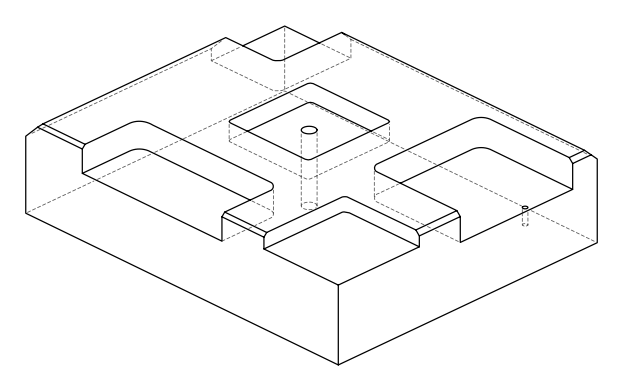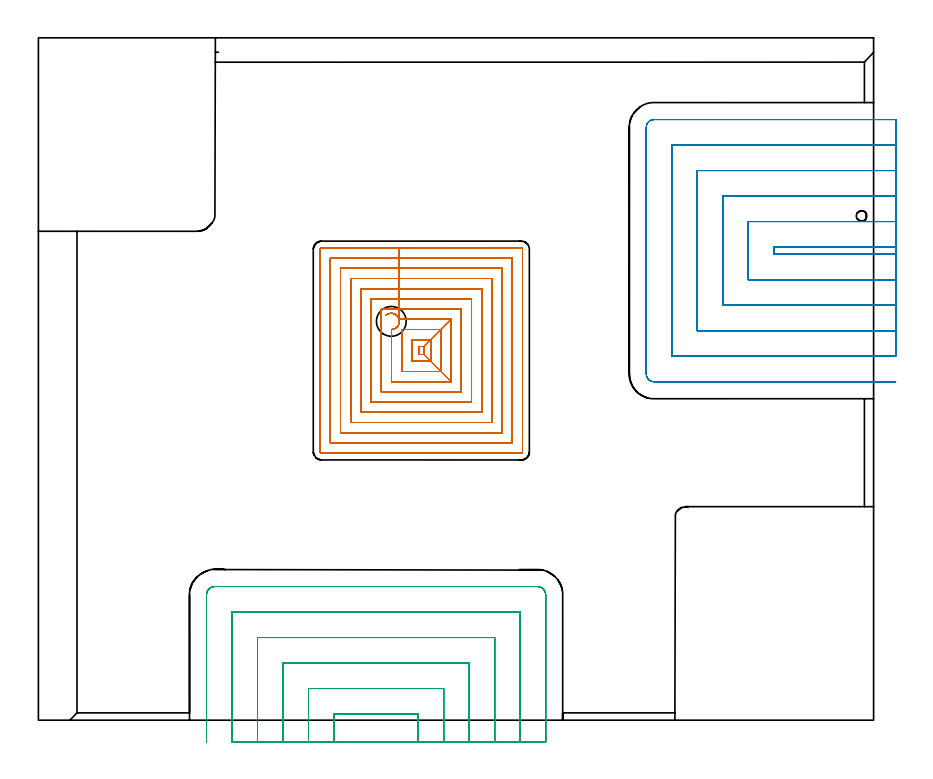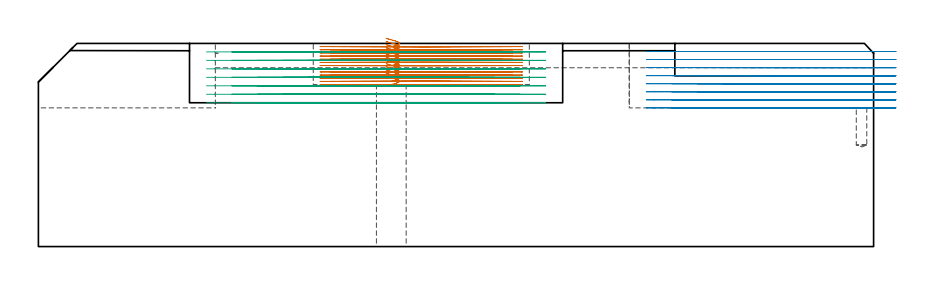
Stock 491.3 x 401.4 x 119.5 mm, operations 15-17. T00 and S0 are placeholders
(PLAN: 17 operations, 9 tool changes, 240.8 min)
(1 SPOT_DRILL | STEP1HOLE | NXT0321_9005460120000 | 0.05 min | 2907 mm3)
(2 SPOT_DRILL_1 | STEP1POCKET | NXT0321_9005460120000 | 0.04 min | 4141 mm3)
(3 DRILL_BLIND_HOLE_INTO_CENTER | STEP1HOLE | NXT0301_033 | 0.05 min | 186 mm3)
(4 GUN_DRILL_THROUGH_HOLE | STEP1HOLE | UGT0307_003 | 0.52 min | 3348 mm3)
(5 SPADE_DRILL_TO_ENLARGE_THROUGH_HOLE | STEP1HOLE | UGT0306_008 | 0.42 min | 22235 mm3)
(6 DRILL_BLIND_HOLE_INTO_CENTER_1 | STEP1POCKET | NXT0301_033 | 0.11 min | 675 mm3)
(7 AREA_MILL | FG_CHAMFER_SURFACE | UGT0205_001 | 1.26 min | 704 mm3)
(8 AREA_MILL_1 | FG_CHAMFER_SURFACE_1 | UGT0205_001 | 1.21 min | 1032 mm3)
(9 AREA_MILL_2 | FG_CHAMFER_SURFACE_2 | UGT0205_001 | 20.87 min | 76143 mm3)
(10 AREA_MILL_3 | FG_CHAMFER_SURFACE_3 | UGT0205_001 | 1.22 min | 662 mm3)
(11 AREA_MILL_4 | FG_CHAMFER_SURFACE_4 | UGT0205_001 | 18.71 min | 40322 mm3)
(12 AREA_MILL_5 | FG_CHAMFER_SURFACE_5 | UGT0205_001 | 0.62 min | 419 mm3)
(13 MILL_CORNER_NOTCH_RECTANGULAR | CORNER_NOTCH_RECTANGULAR | UGT0201_094 | Follow Part, ap 5, ae 75% | 16.51 min | 445218 mm3)
(14 MILL_CORNER_NOTCH_RECTANGULAR_1 | CORNER_NOTCH_RECTANGULAR_1 | NXT0201_011 | Follow Part, ap 3, ae 75% | 27.91 min | 280183 mm3)
(15 MILL_RECTANGULAR_POCKET | POCKET_RECTANGULAR_STRAIGHT | NXT0201_009 | Follow Part, ap 2, ae 75% | 71.96 min | 389629 mm3)
(16 MILL_SLOT | SLOT_PARTIAL_RECTANGULAR | UGT0201_094 | Follow Part, ap 5, ae 75% | 41.82 min | 941056 mm3)
(17 MILL_SLOT_1 | SLOT_PARTIAL_RECTANGULAR_1 | UGT0201_094 | Follow Part, ap 5, ae 75% | 37.5 min | 675445 mm3)
(TOOL NXT0321_9005460120000 | NC Spot Drill, 142deg, 12mm, Carbide, Uncoated | D12 PA142 FL30 Z2)
(TOOL NXT0301_033 | Carbide Drill 6.2mm [860.1-0620-031A1-MM 2214] | D6.2 PA140 FL53 Z2)
(TOOL UGT0307_003 | Gun Drill 7 mm | D7 PA130 FL24 Z1)
(TOOL UGT0306_008 | Spade Drill 17.5mm | D17.5 PA132 FL10 Z2)
(TOOL UGT0205_001 | Chamfer Mill 20 x 3 x 45 deg. | D20 FL50 Z2)
(TOOL UGT0201_094 | End mill 20 mm | D20 FL38 Z4)
(TOOL NXT0201_011 | ENDMILL 12mm [2P460-1200-NA 1630] | D12 FL38 Z6)
(TOOL NXT0201_009 | ENDMILL 8mm [2P460-0800-NA 1630] | D8 FL26 Z6)
(OP 15 MILL_RECTANGULAR_POCKET)
G17 G21 G94 G90
T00 M6
G54
G17 G0 G90 X204.539 Y238.215 S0 M3
G43 Z129.5 H1
Z122.5
G94 G1 X204.972 Y238.564 Z122.351 F250.
X205.24 Y238.72 Z122.268
X205.855 Y239.011 Z122.085
X206.073 Y239.097 Z122.023
X206.298 Y239.161 Z121.96
X206.594 Y239.246 Z121.878
X207.418 Y239.35 Z121.655
X208.247 Y239.309 Z121.433
X209.057 Y239.124 Z121.21
X209.822 Y238.801 Z120.987
X210.084 Y238.64 Z120.905
X210.714 Y238.184 Z120.697
X210.748 Y238.154 Z120.685
X211.222 Y237.67 Z120.503
X211.24 Y237.648 Z120.495
X211.698 Y236.991 Z120.281
X211.853 Y236.724 Z120.198
X212.129 Y236.039 Z120.
X212.296 Y235.319 Z119.802
X212.35 Y234.582 Z119.604
X212.29 Y233.846 Z119.406
X212.117 Y233.127 Z119.208
X211.864 Y232.503 Z119.028
X211.71 Y232.235 Z118.945
X211.312 Y231.641 Z118.753
X211.195 Y231.499 Z118.704
X210.857 Y231.147 Z118.573
X210.678 Y230.987 Z118.509
X210.162 Y230.604 Z118.337
X209.555 Y230.278 Z118.152
X209.273 Y230.151 Z118.069
X208.673 Y229.971 Z117.901
X208.055 Y229.87 Z117.734
X207.7 Y229.859 Z117.638
Y199.1 F500.
X242.8
Y235.8
X226.8 Y219.8
X223.7
Y215.1
X226.8
Y219.8
X230.8 Y223.8
X219.7
Y211.1
X230.8
Y223.8
X236.8 Y229.8
X213.7
Y205.1
X236.8
Y229.8
X242.8 Y235.8
X212.187
Y241.8
X201.7
Y193.1
X248.8
Y241.8
X212.187
Y247.8
X195.7
Y187.1
X254.8
Y247.8
X212.187
Y253.8
X189.7
Y181.1
X260.8
Y253.8
X212.187
Y259.8
X183.7
Y175.1
X266.8
Y259.8
X212.187
Y265.8
X177.7
Y169.1
X272.8
Y265.8
X212.187
Y271.8
X171.7
Y163.1
X278.8
Y271.8
X212.187
Y277.8
X166.4
G3 X165.7 Y277.1 R0.7
G1 Y157.8
G3 X166.4 Y157.1 R0.7
G1 X284.1
G3 X284.8 Y157.8 R0.7
G1 Y277.1
G3 X284.1 Y277.8 R0.7
G1 X212.187
X211.187
G0 X204.539 Y238.215 Z120.638
G1 X204.972 Y238.564 Z120.489 F250.
X205.24 Y238.72 Z120.406
X205.855 Y239.011 Z120.224
X206.142 Y239.124 Z120.141
X206.879 Y239.298 Z119.938
X207.636 Y239.353 Z119.735
X208.391 Y239.287 Z119.532
X209.126 Y239.101 Z119.329
X209.822 Y238.801 Z119.126
X210.084 Y238.64 Z119.043
X210.714 Y238.184 Z118.835
X210.748 Y238.154 Z118.823
X211.222 Y237.67 Z118.641
X211.24 Y237.648 Z118.634
X211.698 Y236.991 Z118.419
X211.834 Y236.757 Z118.347
X211.942 Y236.51 Z118.274
X212.065 Y236.227 Z118.192
X212.267 Y235.489 Z117.986
X212.349 Y234.727 Z117.781
X212.307 Y233.963 Z117.576
X212.144 Y233.215 Z117.371
X211.863 Y232.502 Z117.166
X211.709 Y232.234 Z117.083
X211.311 Y231.64 Z116.891
X211.195 Y231.499 Z116.842
X210.857 Y231.147 Z116.712
X210.678 Y230.987 Z116.647
X210.162 Y230.604 Z116.475
X209.555 Y230.278 Z116.29
X209.273 Y230.151 Z116.208
X208.651 Y229.966 Z116.034
X208.009 Y229.866 Z115.86
X207.7 Y229.859 Z115.777
Y199.1 F500.
X242.8
Y235.8
X226.8 Y219.8
X223.7
Y215.1
X226.8
Y219.8
X230.8 Y223.8
X219.7
Y211.1
X230.8
Y223.8
X236.8 Y229.8
X213.7
Y205.1
X236.8
Y229.8
X242.8 Y235.8
X212.187
Y241.8
X201.7
Y193.1
X248.8
Y241.8
X212.187
Y247.8
X195.7
Y187.1
X254.8
Y247.8
X212.187
Y253.8
X189.7
Y181.1
X260.8
Y253.8
X212.187
Y259.8
X183.7
Y175.1
X266.8
Y259.8
X212.187
Y265.8
X177.7
Y169.1
X272.8
Y265.8
X212.187
Y271.8
X171.7
Y163.1
X278.8
Y271.8
X212.187
Y277.8
X166.4
G3 X165.7 Y277.1 R0.7
G1 Y157.8
G3 X166.4 Y157.1 R0.7
G1 X284.1
G3 X284.8 Y157.8 R0.7
G1 Y277.1
G3 X284.1 Y277.8 R0.7
G1 X212.187
X211.187
G0 X204.539 Y238.215 Z118.777
G1 X204.972 Y238.564 Z118.628 F250.
X205.24 Y238.72 Z118.545
X205.855 Y239.011 Z118.362
X206.142 Y239.124 Z118.28
X206.915 Y239.304 Z118.067
X207.707 Y239.352 Z117.855
X208.496 Y239.268 Z117.642
X208.794 Y239.19 Z117.559
X209.092 Y239.113 Z117.477
X209.826 Y238.798 Z117.263
X210.088 Y238.637 Z117.18
X210.714 Y238.184 Z116.973
X210.748 Y238.154 Z116.961
X211.222 Y237.67 Z116.78
X211.24 Y237.648 Z116.772
X211.698 Y236.991 Z116.558
X211.834 Y236.757 Z116.485
X211.942 Y236.509 Z116.412
X212.066 Y236.226 Z116.33
X212.268 Y235.488 Z116.125
X212.349 Y234.726 Z115.919
X212.307 Y233.962 Z115.714
X212.144 Y233.214 Z115.509
X211.863 Y232.502 Z115.304
X211.709 Y232.234 Z115.221
X211.311 Y231.64 Z115.03
X211.195 Y231.499 Z114.981
X210.857 Y231.147 Z114.85
X210.678 Y230.987 Z114.786
X210.162 Y230.604 Z114.614
X209.555 Y230.278 Z114.429
X209.273 Y230.151 Z114.346
X208.651 Y229.966 Z114.172
X208.009 Y229.866 Z113.998
X207.7 Y229.859 Z113.915
Y199.1 F500.
X242.8
Y235.8
X226.8 Y219.8
X223.7
Y215.1
X226.8
Y219.8
X230.8 Y223.8
X219.7
Y211.1
X230.8
Y223.8
X236.8 Y229.8
X213.7
Y205.1
X236.8
Y229.8
X242.8 Y235.8
X212.187
Y241.8
X201.7
Y193.1
X248.8
Y241.8
X212.187
Y247.8
X195.7
Y187.1
X254.8
Y247.8
X212.187
Y253.8
X189.7
Y181.1
X260.8
Y253.8
X212.187
Y259.8
X183.7
Y175.1
X266.8
Y259.8
X212.187
Y265.8
X177.7
Y169.1
X272.8
Y265.8
X212.187
Y271.8
X171.7
Y163.1
X278.8
Y271.8
X212.187
Y277.8
X166.4
G3 X165.7 Y277.1 R0.7
G1 Y157.8
G3 X166.4 Y157.1 R0.7
G1 X284.1
G3 X284.8 Y157.8 R0.7
G1 Y277.1
G3 X284.1 Y277.8 R0.7
G1 X212.187
X211.187
G0 X204.539 Y238.215 Z116.915
G1 X204.972 Y238.564 Z116.766 F250.
X205.24 Y238.72 Z116.683
X205.854 Y239.01 Z116.501
X206.14 Y239.124 Z116.419
X206.9 Y239.302 Z116.21
X207.678 Y239.353 Z116.001
X207.985 Y239.328 Z115.918
X208.292 Y239.303 Z115.836
X209.081 Y239.116 Z115.619
X209.826 Y238.798 Z115.401
X210.088 Y238.637 Z115.319
X210.714 Y238.184 Z115.112
X210.748 Y238.154 Z115.1
X211.222 Y237.67 Z114.918
X211.24 Y237.648 Z114.911
X211.698 Y236.991 Z114.696
X211.829 Y236.765 Z114.626
X211.935 Y236.525 Z114.556
X212.06 Y236.243 Z114.473
X212.265 Y235.501 Z114.267
X212.349 Y234.736 Z114.061
X212.308 Y233.968 Z113.854
X212.144 Y233.216 Z113.648
X211.862 Y232.5 Z113.442
X211.708 Y232.232 Z113.359
X211.312 Y231.641 Z113.169
X211.195 Y231.499 Z113.119
X210.857 Y231.147 Z112.989
X210.678 Y230.987 Z112.924
X210.162 Y230.604 Z112.752
X209.557 Y230.279 Z112.568
X209.274 Y230.152 Z112.485
X208.652 Y229.966 Z112.311
X208.009 Y229.866 Z112.137
X207.7 Y229.859 Z112.054
Y199.1 F500.
X242.8
Y235.8
X226.8 Y219.8
X223.7
Y215.1
X226.8
Y219.8
X230.8 Y223.8
X219.7
Y211.1
X230.8
Y223.8
X236.8 Y229.8
X213.7
Y205.1
X236.8
Y229.8
X242.8 Y235.8
X212.187
Y241.8
X201.7
Y193.1
X248.8
Y241.8
X212.187
Y247.8
X195.7
Y187.1
X254.8
Y247.8
X212.187
Y253.8
X189.7
Y181.1
X260.8
Y253.8
X212.187
Y259.8
X183.7
Y175.1
X266.8
Y259.8
X212.187
Y265.8
X177.7
Y169.1
X272.8
Y265.8
X212.187
Y271.8
X171.7
Y163.1
X278.8
Y271.8
X212.187
Y277.8
X166.4
G3 X165.7 Y277.1 R0.7
G1 Y157.8
G3 X166.4 Y157.1 R0.7
G1 X284.1
G3 X284.8 Y157.8 R0.7
G1 Y277.1
G3 X284.1 Y277.8 R0.7
G1 X212.187
X211.187
G0 X204.539 Y238.215 Z115.054
G1 X204.972 Y238.564 Z114.905 F250.
X205.24 Y238.72 Z114.822
X205.854 Y239.01 Z114.64
X206.096 Y239.106 Z114.57
X206.346 Y239.175 Z114.501
X206.643 Y239.256 Z114.418
X207.444 Y239.351 Z114.202
X208.25 Y239.309 Z113.986
X209.037 Y239.13 Z113.769
X209.324 Y239.018 Z113.687
X209.611 Y238.906 Z113.604
X209.824 Y238.8 Z113.541
X210.086 Y238.638 Z113.458
X210.714 Y238.184 Z113.25
X210.747 Y238.156 Z113.239
X211.229 Y237.662 Z113.054
X211.24 Y237.648 Z113.049
X211.698 Y236.991 Z112.835
X211.832 Y236.759 Z112.763
X211.94 Y236.514 Z112.691
X212.064 Y236.231 Z112.608
X212.267 Y235.492 Z112.403
X212.349 Y234.73 Z112.197
X212.308 Y233.964 Z111.992
X212.144 Y233.215 Z111.786
X211.863 Y232.502 Z111.581
X211.71 Y232.234 Z111.498
X211.312 Y231.641 Z111.307
X211.195 Y231.499 Z111.258
X210.857 Y231.147 Z111.127
X210.678 Y230.987 Z111.063
X210.162 Y230.604 Z110.89
X209.557 Y230.279 Z110.706
X209.274 Y230.152 Z110.624
X208.652 Y229.966 Z110.449
X208.009 Y229.866 Z110.275
X207.7 Y229.859 Z110.192
Y199.1 F500.
X242.8
Y235.8
X226.8 Y219.8
X223.7
Y215.1
X226.8
Y219.8
X230.8 Y223.8
X219.7
Y211.1
X230.8
Y223.8
X236.8 Y229.8
X213.7
Y205.1
X236.8
Y229.8
X242.8 Y235.8
X212.187
Y241.8
X201.7
Y193.1
X248.8
Y241.8
X212.187
Y247.8
X195.7
Y187.1
X254.8
Y247.8
X212.187
Y253.8
X189.7
Y181.1
X260.8
Y253.8
X212.187
Y259.8
X183.7
Y175.1
X266.8
Y259.8
X212.187
Y265.8
X177.7
Y169.1
X272.8
Y265.8
X212.187
Y271.8
X171.7
Y163.1
X278.8
Y271.8
X212.187
Y277.8
X166.4
G3 X165.7 Y277.1 R0.7
G1 Y157.8
G3 X166.4 Y157.1 R0.7
G1 X284.1
G3 X284.8 Y157.8 R0.7
G1 Y277.1
G3 X284.1 Y277.8 R0.7
G1 X212.187
X211.187
G0 X204.54 Y238.215 Z113.192
G1 X204.972 Y238.564 Z113.043 F250.
X205.24 Y238.72 Z112.96
X205.855 Y239.011 Z112.778
X206.142 Y239.124 Z112.695
X206.879 Y239.298 Z112.492
X207.636 Y239.353 Z112.289
X208.391 Y239.287 Z112.086
X209.126 Y239.101 Z111.883
X209.822 Y238.801 Z111.68
X210.084 Y238.64 Z111.597
X210.714 Y238.184 Z111.389
X210.747 Y238.156 Z111.377
X211.229 Y237.662 Z111.192
X211.24 Y237.648 Z111.188
X211.698 Y236.991 Z110.973
X211.853 Y236.724 Z110.89
X212.126 Y236.049 Z110.695
X212.293 Y235.341 Z110.5
X212.35 Y234.615 Z110.305
X212.297 Y233.889 Z110.11
X212.133 Y233.179 Z109.915
X211.864 Y232.503 Z109.72
X211.71 Y232.235 Z109.637
X211.312 Y231.641 Z109.446
X211.195 Y231.499 Z109.396
X210.857 Y231.147 Z109.265
X210.678 Y230.987 Z109.201
X210.162 Y230.604 Z109.029
X209.555 Y230.278 Z108.844
X209.273 Y230.151 Z108.761
X208.651 Y229.966 Z108.588
X208.009 Y229.866 Z108.414
X207.7 Y229.859 Z108.331
Y199.1 F500.
X242.8
Y235.8
X226.8 Y219.8
X223.7
Y215.1
X226.8
Y219.8
X230.8 Y223.8
X219.7
Y211.1
X230.8
Y223.8
X236.8 Y229.8
X213.7
Y205.1
X236.8
Y229.8
X242.8 Y235.8
X212.187
Y241.8
X201.7
Y193.1
X248.8
Y241.8
X212.187
Y247.8
X195.7
Y187.1
X254.8
Y247.8
X212.187
Y253.8
X189.7
Y181.1
X260.8
Y253.8
X212.187
Y259.8
X183.7
Y175.1
X266.8
Y259.8
X212.187
Y265.8
X177.7
Y169.1
X272.8
Y265.8
X212.187
Y271.8
X171.7
Y163.1
X278.8
Y271.8
X212.187
Y277.8
X166.4
G3 X165.7 Y277.1 R0.7
G1 Y157.8
G3 X166.4 Y157.1 R0.7
G1 X284.1
G3 X284.8 Y157.8 R0.7
G1 Y277.1
G3 X284.1 Y277.8 R0.7
G1 X212.187
X211.187
G0 X204.54 Y238.215 Z111.331
G1 X204.972 Y238.564 Z111.182 F250.
X205.24 Y238.72 Z111.099
X205.855 Y239.011 Z110.916
X206.142 Y239.124 Z110.834
X206.879 Y239.298 Z110.631
X207.636 Y239.353 Z110.428
X208.391 Y239.287 Z110.225
X209.126 Y239.101 Z110.021
X209.822 Y238.801 Z109.818
X210.084 Y238.64 Z109.736
X210.714 Y238.184 Z109.528
X210.748 Y238.154 Z109.515
X211.222 Y237.67 Z109.334
X211.24 Y237.648 Z109.326
X211.698 Y236.991 Z109.112
X211.853 Y236.724 Z109.029
X212.126 Y236.049 Z108.834
X212.293 Y235.341 Z108.639
X212.35 Y234.615 Z108.444
X212.297 Y233.889 Z108.249
X212.133 Y233.179 Z108.053
X211.864 Y232.503 Z107.858
X211.71 Y232.235 Z107.776
X211.312 Y231.641 Z107.584
X211.195 Y231.499 Z107.535
X210.857 Y231.147 Z107.404
X210.678 Y230.987 Z107.34
X210.162 Y230.604 Z107.167
X209.555 Y230.278 Z106.983
X209.273 Y230.151 Z106.9
X208.651 Y229.966 Z106.726
X208.009 Y229.866 Z106.552
X207.7 Y229.859 Z106.469
Y199.1 F500.
X242.8
Y235.8
X226.8 Y219.8
X223.7
Y215.1
X226.8
Y219.8
X230.8 Y223.8
X219.7
Y211.1
X230.8
Y223.8
X236.8 Y229.8
X213.7
Y205.1
X236.8
Y229.8
X242.8 Y235.8
X212.187
Y241.8
X201.7
Y193.1
X248.8
Y241.8
X212.187
Y247.8
X195.7
Y187.1
X254.8
Y247.8
X212.187
Y253.8
X189.7
Y181.1
X260.8
Y253.8
X212.187
Y259.8
X183.7
Y175.1
X266.8
Y259.8
X212.187
Y265.8
X177.7
Y169.1
X272.8
Y265.8
X212.187
Y271.8
X171.7
Y163.1
X278.8
Y271.8
X212.187
Y277.8
X166.4
G3 X165.7 Y277.1 R0.7
G1 Y157.8
G3 X166.4 Y157.1 R0.7
G1 X284.1
G3 X284.8 Y157.8 R0.7
G1 Y277.1
G3 X284.1 Y277.8 R0.7
G1 X212.187
X211.187
G0 X204.539 Y238.215 Z109.469
G1 X204.972 Y238.564 Z109.32 F250.
X205.24 Y238.72 Z109.237
X205.855 Y239.011 Z109.055
X206.142 Y239.124 Z108.972
X206.879 Y239.298 Z108.769
X207.636 Y239.353 Z108.566
X208.391 Y239.287 Z108.363
X209.126 Y239.101 Z108.16
X209.822 Y238.801 Z107.957
X210.084 Y238.64 Z107.874
X210.714 Y238.184 Z107.666
X210.748 Y238.154 Z107.654
X211.222 Y237.67 Z107.472
X211.24 Y237.648 Z107.464
X211.698 Y236.991 Z107.25
X211.833 Y236.758 Z107.178
X211.942 Y236.51 Z107.105
X212.065 Y236.228 Z107.023
X212.267 Y235.489 Z106.817
X212.349 Y234.727 Z106.612
X212.307 Y233.962 Z106.407
X212.144 Y233.214 Z106.202
X211.863 Y232.502 Z105.996
X211.709 Y232.234 Z105.914
X211.311 Y231.641 Z105.722
X211.195 Y231.499 Z105.673
X210.857 Y231.147 Z105.542
X210.678 Y230.987 Z105.478
X210.162 Y230.604 Z105.306
X209.555 Y230.278 Z105.121
X209.273 Y230.151 Z105.038
X208.651 Y229.966 Z104.864
X208.009 Y229.866 Z104.691
X207.7 Y229.859 Z104.608
Y199.1 F500.
X242.8
Y235.8
X226.8 Y219.8
X223.7
Y215.1
X226.8
Y219.8
X230.8 Y223.8
X219.7
Y211.1
X230.8
Y223.8
X236.8 Y229.8
X213.7
Y205.1
X236.8
Y229.8
X242.8 Y235.8
X212.187
Y241.8
X201.7
Y193.1
X248.8
Y241.8
X212.187
Y247.8
X195.7
Y187.1
X254.8
Y247.8
X212.187
Y253.8
X189.7
Y181.1
X260.8
Y253.8
X212.187
Y259.8
X183.7
Y175.1
X266.8
Y259.8
X212.187
Y265.8
X177.7
Y169.1
X272.8
Y265.8
X212.187
Y271.8
X171.7
Y163.1
X278.8
Y271.8
X212.187
Y277.8
X166.4
G3 X165.7 Y277.1 R0.7
G1 Y157.8
G3 X166.4 Y157.1 R0.7
G1 X284.1
G3 X284.8 Y157.8 R0.7
G1 Y277.1
G3 X284.1 Y277.8 R0.7
G1 X212.187
X211.187
G0 X204.539 Y238.214 Z107.608
G1 X204.972 Y238.564 Z107.458 F250.
X205.24 Y238.72 Z107.375
X205.855 Y239.011 Z107.193
X206.142 Y239.124 Z107.11
X206.879 Y239.298 Z106.907
X207.636 Y239.353 Z106.704
X208.391 Y239.287 Z106.501
X209.126 Y239.101 Z106.298
X209.822 Y238.801 Z106.095
X210.084 Y238.64 Z106.012
X210.714 Y238.184 Z105.804
X210.748 Y238.154 Z105.792
X211.222 Y237.67 Z105.61
X211.24 Y237.648 Z105.603
X211.698 Y236.991 Z105.388
X211.979 Y236.449 Z105.224
X212.228 Y235.675 Z105.007
X212.343 Y234.87 Z104.789
X212.319 Y234.058 Z104.571
X212.158 Y233.261 Z104.353
X211.863 Y232.503 Z104.135
X211.71 Y232.236 Z104.053
X211.311 Y231.64 Z103.861
X211.195 Y231.499 Z103.812
X210.857 Y231.147 Z103.681
X210.678 Y230.987 Z103.617
X210.162 Y230.604 Z103.444
X209.555 Y230.278 Z103.26
X209.273 Y230.151 Z103.177
X208.651 Y229.966 Z103.003
X208.009 Y229.866 Z102.829
X207.7 Y229.859 Z102.746
Y199.1 F500.
X242.8
Y235.8
X226.8 Y219.8
X223.7
Y215.1
X226.8
Y219.8
X230.8 Y223.8
X219.7
Y211.1
X230.8
Y223.8
X236.8 Y229.8
X213.7
Y205.1
X236.8
Y229.8
X242.8 Y235.8
X212.187
Y241.8
X201.7
Y193.1
X248.8
Y241.8
X212.187
Y247.8
X195.7
Y187.1
X254.8
Y247.8
X212.187
Y253.8
X189.7
Y181.1
X260.8
Y253.8
X212.187
Y259.8
X183.7
Y175.1
X266.8
Y259.8
X212.187
Y265.8
X177.7
Y169.1
X272.8
Y265.8
X212.187
Y271.8
X171.7
Y163.1
X278.8
Y271.8
X212.187
Y277.8
X166.4
G3 X165.7 Y277.1 R0.7
G1 Y157.8
G3 X166.4 Y157.1 R0.7
G1 X284.1
G3 X284.8 Y157.8 R0.7
G1 Y277.1
G3 X284.1 Y277.8 R0.7
G1 X212.187
X211.187
G0 X204.539 Y238.215 Z105.746
G1 X204.972 Y238.564 Z105.597 F250.
X205.24 Y238.72 Z105.514
X205.855 Y239.011 Z105.332
X206.142 Y239.124 Z105.249
X206.905 Y239.302 Z105.039
X207.687 Y239.353 Z104.829
X208.467 Y239.273 Z104.619
X208.766 Y239.197 Z104.536
X209.064 Y239.122 Z104.454
X209.826 Y238.798 Z104.232
X210.088 Y238.636 Z104.15
X210.714 Y238.184 Z103.943
X210.748 Y238.154 Z103.931
X211.222 Y237.67 Z103.749
X211.24 Y237.648 Z103.741
X211.698 Y236.991 Z103.527
X211.817 Y236.786 Z103.463
X211.915 Y236.57 Z103.4
X212.042 Y236.289 Z103.317
X212.257 Y235.541 Z103.108
X212.347 Y234.768 Z102.9
X212.311 Y233.991 Z102.691
X212.148 Y233.23 Z102.483
X211.864 Y232.505 Z102.274
X211.711 Y232.238 Z102.192
X211.311 Y231.64 Z101.999
X211.195 Y231.499 Z101.95
X210.857 Y231.147 Z101.819
X210.678 Y230.987 Z101.755
X210.162 Y230.604 Z101.583
X209.555 Y230.278 Z101.398
X209.273 Y230.151 Z101.315
X208.651 Y229.966 Z101.141
X208.009 Y229.866 Z100.967
X207.7 Y229.859 Z100.885
Y199.1 F500.
X242.8
Y235.8
X226.8 Y219.8
X223.7
Y215.1
X226.8
Y219.8
X230.8 Y223.8
X219.7
Y211.1
X230.8
Y223.8
X236.8 Y229.8
X213.7
Y205.1
X236.8
Y229.8
X242.8 Y235.8
X212.187
Y241.8
X201.7
Y193.1
X248.8
Y241.8
X212.187
Y247.8
X195.7
Y187.1
X254.8
Y247.8
X212.187
Y253.8
X189.7
Y181.1
X260.8
Y253.8
X212.187
Y259.8
X183.7
Y175.1
X266.8
Y259.8
X212.187
Y265.8
X177.7
Y169.1
X272.8
Y265.8
X212.187
Y271.8
X171.7
Y163.1
X278.8
Y271.8
X212.187
Y277.8
X166.4
G3 X165.7 Y277.1 R0.7
G1 Y157.8
G3 X166.4 Y157.1 R0.7
G1 X284.1
G3 X284.8 Y157.8 R0.7
G1 Y277.1
G3 X284.1 Y277.8 R0.7
G1 X212.187
X211.187
G0 X204.54 Y238.215 Z103.885
G1 X204.972 Y238.564 Z103.736 F250.
X205.24 Y238.72 Z103.653
X205.855 Y239.011 Z103.47
X206.142 Y239.124 Z103.388
X206.597 Y239.246 Z103.262
X206.902 Y239.292 Z103.179
X207.206 Y239.337 Z103.097
X207.884 Y239.345 Z102.915
X208.555 Y239.256 Z102.734
X209.207 Y239.073 Z102.552
X209.826 Y238.798 Z102.371
X210.088 Y238.636 Z102.288
X210.714 Y238.184 Z102.081
X210.748 Y238.154 Z102.069
X211.222 Y237.67 Z101.887
X211.24 Y237.648 Z101.88
X211.698 Y236.991 Z101.665
X211.832 Y236.759 Z101.593
X211.94 Y236.514 Z101.522
X212.064 Y236.231 Z101.439
X212.267 Y235.493 Z101.234
X212.349 Y234.731 Z101.029
X212.308 Y233.966 Z100.823
X212.145 Y233.218 Z100.618
X211.864 Y232.505 Z100.413
X211.711 Y232.238 Z100.33
X211.311 Y231.64 Z100.137
X211.195 Y231.499 Z100.089
X210.857 Y231.147 Z99.958
X210.678 Y230.987 Z99.894
X210.162 Y230.604 Z99.721
X209.555 Y230.278 Z99.537
X209.273 Y230.151 Z99.454
X208.651 Y229.966 Z99.28
X208.009 Y229.866 Z99.106
X207.7 Y229.859 Z99.023
Y199.1 F500.
X242.8
Y235.8
X226.8 Y219.8
X223.7
Y215.1
X226.8
Y219.8
X230.8 Y223.8
X219.7
Y211.1
X230.8
Y223.8
X236.8 Y229.8
X213.7
Y205.1
X236.8
Y229.8
X242.8 Y235.8
X212.187
Y241.8
X201.7
Y193.1
X248.8
Y241.8
X212.187
Y247.8
X195.7
Y187.1
X254.8
Y247.8
X212.187
Y253.8
X189.7
Y181.1
X260.8
Y253.8
X212.187
Y259.8
X183.7
Y175.1
X266.8
Y259.8
X212.187
Y265.8
X177.7
Y169.1
X272.8
Y265.8
X212.187
Y271.8
X171.7
Y163.1
X278.8
Y271.8
X212.187
Y277.8
X166.4
G3 X165.7 Y277.1 R0.7
G1 Y157.8
G3 X166.4 Y157.1 R0.7
G1 X284.1
G3 X284.8 Y157.8 R0.7
G1 Y277.1
G3 X284.1 Y277.8 R0.7
G1 X212.187
X211.187
G0 X204.54 Y238.216 Z102.023
G1 X204.972 Y238.564 Z101.874 F250.
X205.24 Y238.72 Z101.791
X205.854 Y239.01 Z101.609
X206.14 Y239.124 Z101.527
X206.786 Y239.283 Z101.349
X207.448 Y239.351 Z101.17
X208.112 Y239.326 Z100.992
X208.416 Y239.273 Z100.91
X208.719 Y239.22 Z100.827
X209.285 Y239.044 Z100.668
X209.825 Y238.799 Z100.509
X210.087 Y238.637 Z100.427
X210.714 Y238.184 Z100.22
X210.748 Y238.154 Z100.208
X211.222 Y237.67 Z100.026
X211.24 Y237.648 Z100.018
X211.698 Y236.991 Z99.804
X211.83 Y236.763 Z99.733
X211.936 Y236.522 Z99.663
X212.061 Y236.24 Z99.58
X212.266 Y235.499 Z99.374
X212.349 Y234.735 Z99.168
X212.308 Y233.967 Z98.962
X212.145 Y233.216 Z98.756
X211.863 Y232.501 Z98.55
X211.709 Y232.233 Z98.467
X211.312 Y231.641 Z98.276
X211.195 Y231.499 Z98.227
X210.857 Y231.147 Z98.096
X210.678 Y230.987 Z98.032
X210.162 Y230.604 Z97.86
X209.556 Y230.279 Z97.676
X209.274 Y230.152 Z97.593
X208.652 Y229.966 Z97.419
X208.009 Y229.866 Z97.244
X207.7 Y229.859 Z97.162
Y199.1 F500.
X242.8
Y235.8
X226.8 Y219.8
X223.7
Y215.1
X226.8
Y219.8
X230.8 Y223.8
X219.7
Y211.1
X230.8
Y223.8
X236.8 Y229.8
X213.7
Y205.1
X236.8
Y229.8
X242.8 Y235.8
X212.187
Y241.8
X201.7
Y193.1
X248.8
Y241.8
X212.187
Y247.8
X195.7
Y187.1
X254.8
Y247.8
X212.187
Y253.8
X189.7
Y181.1
X260.8
Y253.8
X212.187
Y259.8
X183.7
Y175.1
X266.8
Y259.8
X212.187
Y265.8
X177.7
Y169.1
X272.8
Y265.8
X212.187
Y271.8
X171.7
Y163.1
X278.8
Y271.8
X212.187
Y277.8
X166.4
G3 X165.7 Y277.1 R0.7
G1 Y157.8
G3 X166.4 Y157.1 R0.7
G1 X284.1
G3 X284.8 Y157.8 R0.7
G1 Y277.1
G3 X284.1 Y277.8 R0.7
G1 X212.187
X211.187
G0 X204.539 Y238.215 Z100.162
G1 X204.968 Y238.561 Z100.014 F250.
X205.24 Y238.72 Z99.929
X205.854 Y239.01 Z99.747
X206.094 Y239.105 Z99.678
X206.343 Y239.174 Z99.609
X206.64 Y239.255 Z99.527
X207.442 Y239.351 Z99.31
X208.249 Y239.309 Z99.094
X209.038 Y239.13 Z98.877
X209.325 Y239.018 Z98.794
X209.611 Y238.906 Z98.712
X209.824 Y238.8 Z98.648
X210.086 Y238.638 Z98.566
X210.714 Y238.184 Z98.358
X210.748 Y238.154 Z98.346
X211.222 Y237.67 Z98.164
X211.24 Y237.649 Z98.157
X211.699 Y236.99 Z97.942
X211.834 Y236.757 Z97.87
X211.941 Y236.511 Z97.798
X212.065 Y236.228 Z97.715
X212.267 Y235.489 Z97.51
X212.349 Y234.728 Z97.305
X212.307 Y233.963 Z97.099
X212.144 Y233.214 Z96.894
X211.863 Y232.502 Z96.689
X211.71 Y232.234 Z96.606
X211.312 Y231.641 Z96.415
X211.195 Y231.499 Z96.366
X210.857 Y231.147 Z96.235
X210.679 Y230.988 Z96.171
X210.16 Y230.603 Z95.998
X209.556 Y230.279 Z95.814
X209.274 Y230.152 Z95.731
X208.652 Y229.966 Z95.557
X208.009 Y229.866 Z95.383
X207.7 Y229.859 Z95.3
Y199.1 F500.
X242.8
X226.8 Y215.1
Y219.8
X223.7
Y215.1
X226.8
X230.8 Y211.1
Y223.8
X219.7
Y211.1
X230.8
X236.8 Y205.1
Y229.8
X213.7
Y205.1
X236.8
X242.8 Y199.1
Y235.8
X212.187
Y241.8
X201.7
Y193.1
X248.8
Y241.8
X212.187
Y247.8
X195.7
Y187.1
X254.8
Y247.8
X212.187
Y253.8
X189.7
Y181.1
X260.8
Y253.8
X212.187
Y259.8
X183.7
Y175.1
X266.8
Y259.8
X212.187
Y265.8
X177.7
Y169.1
X272.8
Y265.8
X212.187
Y271.8
X171.7
Y163.1
X278.8
Y271.8
X212.187
Y277.8
X166.4
G3 X165.7 Y277.1 R0.7
G1 Y157.8
G3 X166.4 Y157.1 R0.7
G1 X284.1
G3 X284.8 Y157.8 R0.7
G1 Y277.1
G3 X284.1 Y277.8 R0.7
G1 X212.187
X211.187
G0 Z129.5
M5
M2
(OP 16 MILL_SLOT)
G17 G21 G94 G90
T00 M6
G54
G17 G0 G90 X504.3 Y278.3 S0 M3
G43 Z129.5 H0
Z114.762
G94 G1 X501.3 F250.
X432.6 F500.
Y274.1
X501.3
X504.3 F250.
Y293.3
X501.3
X417.6 F500.
Y259.1
X501.3
X504.3 F250.
Y308.3
X501.3
X402.6 F500.
Y244.1
X501.3
X504.3 F250.
Y323.3
X501.3
X387.6 F500.
Y229.1
X501.3
X504.3 F250.
Y338.3
X501.3
X372.6 F500.
Y214.1
X501.3
X504.3 F250.
Y353.3
X501.3
X362.1 F500.
G3 X357.6 Y348.8 R4.5
G1 Y203.6
G3 X362.1 Y199.1 R4.5
G1 X501.3
X504.3 F250.
G0 Y278.3 Z110.025
G1 X501.3
X432.6 F500.
Y274.1
X501.3
X504.3 F250.
Y293.3
X501.3
X417.6 F500.
Y259.1
X501.3
X504.3 F250.
Y308.3
X501.3
X402.6 F500.
Y244.1
X501.3
X504.3 F250.
Y323.3
X501.3
X387.6 F500.
Y229.1
X501.3
X504.3 F250.
Y338.3
X501.3
X372.6 F500.
Y214.1
X501.3
X504.3 F250.
Y353.3
X501.3
X362.1 F500.
G3 X357.6 Y348.8 R4.5
G1 Y203.6
G3 X362.1 Y199.1 R4.5
G1 X501.3
X504.3 F250.
G0 Y278.3 Z105.287
G1 X501.3
X432.6 F500.
Y274.1
X501.3
X504.3 F250.
Y293.3
X501.3
X417.6 F500.
Y259.1
X501.3
X504.3 F250.
Y308.3
X501.3
X402.6 F500.
Y244.1
X501.3
X504.3 F250.
Y323.3
X501.3
X387.6 F500.
Y229.1
X501.3
X504.3 F250.
Y338.3
X501.3
X372.6 F500.
Y214.1
X501.3
X504.3 F250.
Y353.3
X501.3
X362.1 F500.
G3 X357.6 Y348.8 R4.5
G1 Y203.6
G3 X362.1 Y199.1 R4.5
G1 X501.3
X504.3 F250.
G0 Y278.3 Z100.55
G1 X501.3
X432.6 F500.
Y274.1
X501.3
X504.3 F250.
Y293.3
X501.3
X417.6 F500.
Y259.1
X501.3
X504.3 F250.
Y308.3
X501.3
X402.6 F500.
Y244.1
X501.3
X504.3 F250.
Y323.3
X501.3
X387.6 F500.
Y229.1
X501.3
X504.3 F250.
Y338.3
X501.3
X372.6 F500.
Y214.1
X501.3
X504.3 F250.
Y353.3
X501.3
X362.1 F500.
G3 X357.6 Y348.8 R4.5
G1 Y203.6
G3 X362.1 Y199.1 R4.5
G1 X501.3
X504.3 F250.
G0 Y278.3 Z95.812
G1 X501.3
X432.6 F500.
Y274.1
X501.3
X504.3 F250.
Y293.3
X501.3
X417.6 F500.
Y259.1
X501.3
X504.3 F250.
Y308.3
X501.3
X402.6 F500.
Y244.1
X501.3
X504.3 F250.
Y323.3
X501.3
X387.6 F500.
Y229.1
X501.3
X504.3 F250.
Y338.3
X501.3
X372.6 F500.
Y214.1
X501.3
X504.3 F250.
Y353.3
X501.3
X362.1 F500.
G3 X357.6 Y348.8 R4.5
G1 Y203.6
G3 X362.1 Y199.1 R4.5
G1 X501.3
X504.3 F250.
G0 Y278.3 Z91.075
G1 X501.3
X432.6 F500.
Y274.1
X501.3
X504.3 F250.
Y293.3
X501.3
X417.6 F500.
Y259.1
X501.3
X504.3 F250.
Y308.3
X501.3
X402.6 F500.
Y244.1
X501.3
X504.3 F250.
Y323.3
X501.3
X387.6 F500.
Y229.1
X501.3
X504.3 F250.
Y338.3
X501.3
X372.6 F500.
Y214.1
X501.3
X504.3 F250.
Y353.3
X501.3
X362.1 F500.
G3 X357.6 Y348.8 R4.5
G1 Y203.6
G3 X362.1 Y199.1 R4.5
G1 X501.3
X504.3 F250.
G0 Y278.3 Z86.337
G1 X501.3
X432.6 F500.
Y274.1
X501.3
X504.3 F250.
Y293.3
X501.3
X417.6 F500.
Y259.1
X501.3
X504.3 F250.
Y308.3
X501.3
X402.6 F500.
Y244.1
X501.3
X504.3 F250.
Y323.3
X501.3
X387.6 F500.
Y229.1
X501.3
X504.3 F250.
Y338.3
X501.3
X372.6 F500.
Y214.1
X501.3
X504.3 F250.
Y353.3
X501.3
X362.1 F500.
G3 X357.6 Y348.8 R4.5
G1 Y203.6
G3 X362.1 Y199.1 R4.5
G1 X501.3
X504.3 F250.
G0 Y278.3 Z81.6
G1 X501.3
X432.6 F500.
Y274.1
X501.3
X504.3 F250.
Y293.3
X501.3
X417.6 F500.
Y259.1
X501.3
X504.3 F250.
Y308.3
X501.3
X402.6 F500.
Y244.1
X501.3
X504.3 F250.
Y323.3
X501.3
X387.6 F500.
Y229.1
X501.3
X504.3 F250.
Y338.3
X501.3
X372.6 F500.
Y214.1
X501.3
X504.3 F250.
Y353.3
X501.3
X362.1 F500.
G3 X357.6 Y348.8 R4.5
G1 Y203.6
G3 X362.1 Y199.1 R4.5
G1 X501.3
X504.3 F250.
G0 Z129.5
M5
M2
(OP 17 MILL_SLOT_1)
G17 G21 G94 G90
T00 M6
G54
G17 G0 G90 X223.4 Y-13. S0 M3
G43 Z129.5 H0
Z114.514
G94 G1 Y-10. F250.
Y3.6 F500.
X173.9
Y-10.
Y-13. F250.
X238.4
Y-10.
Y18.6 F500.
X158.9
Y-10.
Y-13. F250.
X253.4
Y-10.
Y33.6 F500.
X143.9
Y-10.
Y-13. F250.
X268.4
Y-10.
Y48.6 F500.
X128.9
Y-10.
Y-13. F250.
X283.4
Y-10.
Y63.6 F500.
X113.9
Y-10.
Y-13. F250.
X298.4
Y-10.
Y73.8 F500.
G3 X293.6 Y78.6 R4.8
G1 X103.7
G3 X98.9 Y73.8 R4.8
G1 Y-10.
Y-13. F250.
G0 X223.4 Z109.529
G1 Y-10.
Y3.6 F500.
X173.9
Y-10.
Y-13. F250.
X238.4
Y-10.
Y18.6 F500.
X158.9
Y-10.
Y-13. F250.
X253.4
Y-10.
Y33.6 F500.
X143.9
Y-10.
Y-13. F250.
X268.4
Y-10.
Y48.6 F500.
X128.9
Y-10.
Y-13. F250.
X283.4
Y-10.
Y63.6 F500.
X113.9
Y-10.
Y-13. F250.
X298.4
Y-10.
Y73.8 F500.
G3 X293.6 Y78.6 R4.8
G1 X103.7
G3 X98.9 Y73.8 R4.8
G1 Y-10.
Y-13. F250.
G0 X223.4 Z104.543
G1 Y-10.
Y3.6 F500.
X173.9
Y-10.
Y-13. F250.
X238.4
Y-10.
Y18.6 F500.
X158.9
Y-10.
Y-13. F250.
X253.4
Y-10.
Y33.6 F500.
X143.9
Y-10.
Y-13. F250.
X268.4
Y-10.
Y48.6 F500.
X128.9
Y-10.
Y-13. F250.
X283.4
Y-10.
Y63.6 F500.
X113.9
Y-10.
Y-13. F250.
X298.4
Y-10.
Y73.8 F500.
G3 X293.6 Y78.6 R4.8
G1 X103.7
G3 X98.9 Y73.8 R4.8
G1 Y-10.
Y-13. F250.
G0 X223.4 Z99.557
G1 Y-10.
Y3.6 F500.
X173.9
Y-10.
Y-13. F250.
X238.4
Y-10.
Y18.6 F500.
X158.9
Y-10.
Y-13. F250.
X253.4
Y-10.
Y33.6 F500.
X143.9
Y-10.
Y-13. F250.
X268.4
Y-10.
Y48.6 F500.
X128.9
Y-10.
Y-13. F250.
X283.4
Y-10.
Y63.6 F500.
X113.9
Y-10.
Y-13. F250.
X298.4
Y-10.
Y73.8 F500.
G3 X293.6 Y78.6 R4.8
G1 X103.7
G3 X98.9 Y73.8 R4.8
G1 Y-10.
Y-13. F250.
G0 X223.4 Z94.571
G1 Y-10.
Y3.6 F500.
X173.9
Y-10.
Y-13. F250.
X238.4
Y-10.
Y18.6 F500.
X158.9
Y-10.
Y-13. F250.
X253.4
Y-10.
Y33.6 F500.
X143.9
Y-10.
Y-13. F250.
X268.4
Y-10.
Y48.6 F500.
X128.9
Y-10.
Y-13. F250.
X283.4
Y-10.
Y63.6 F500.
X113.9
Y-10.
Y-13. F250.
X298.4
Y-10.
Y73.8 F500.
G3 X293.6 Y78.6 R4.8
G1 X103.7
G3 X98.9 Y73.8 R4.8
G1 Y-10.
Y-13. F250.
G0 X223.4 Z89.586
G1 Y-10.
Y3.6 F500.
X173.9
Y-10.
Y-13. F250.
X238.4
Y-10.
Y18.6 F500.
X158.9
Y-10.
Y-13. F250.
X253.4
Y-10.
Y33.6 F500.
X143.9
Y-10.
Y-13. F250.
X268.4
Y-10.
Y48.6 F500.
X128.9
Y-10.
Y-13. F250.
X283.4
Y-10.
Y63.6 F500.
X113.9
Y-10.
Y-13. F250.
X298.4
Y-10.
Y73.8 F500.
G3 X293.6 Y78.6 R4.8
G1 X103.7
G3 X98.9 Y73.8 R4.8
G1 Y-10.
Y-13. F250.
G0 X223.4 Z84.6
G1 Y-10.
Y3.6 F500.
X173.9
Y-10.
Y-13. F250.
X238.4
Y-10.
Y18.6 F500.
X158.9
Y-10.
Y-13. F250.
X253.4
Y-10.
Y33.6 F500.
X143.9
Y-10.
Y-13. F250.
X268.4
Y-10.
Y48.6 F500.
X128.9
Y-10.
Y-13. F250.
X283.4
Y-10.
Y63.6 F500.
X113.9
Y-10.
Y-13. F250.
X298.4
Y-10.
Y73.8 F500.
G3 X293.6 Y78.6 R4.8
G1 X103.7
G3 X98.9 Y73.8 R4.8
G1 Y-10.
Y-13. F250.
G0 Z129.5
M5
M2
